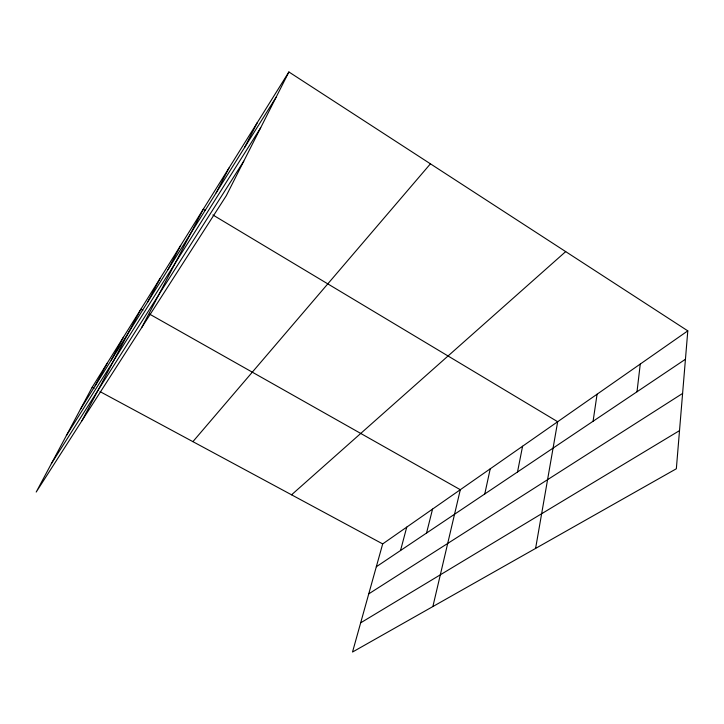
<?xml version="1.0" encoding="UTF-8"?>
<svg xmlns="http://www.w3.org/2000/svg" width="724" height="724" viewBox="0 0 724 724"><rect width="100%" height="100%" fill="white"/><g stroke="black" fill="none" stroke-linecap="round" stroke-linejoin="round"><path stroke-width="1.09" d="M687.8 330.859L676.343 468.763L352.516 652.034L382.688 543.914L687.8 330.859L288.894 71.966L92.138 387.349L36.2 492.049L226.295 195.706L288.894 71.966M637.002 391.774L640.269 364.045M593.083 421.259L597.083 394.209M535.597 548.421L557.67 421.73L212.874 214.947M517.515 471.985L522.583 446.228M484.772 493.958L490.229 468.826M432.871 606.558L460.31 489.714L149.66 314.162M426.545 533.045L432.563 509.09M400.535 550.511L406.752 527.108M244.504 147.633L257.328 122.573M216.141 192.874L228.947 168.068M141.687 327.592L203.29 209.191L205.209 210.34M168.013 269.609L180.638 245.499M147.434 302.433L159.923 278.713M81.884 420.825L140.899 309.202L142.845 310.306M111.215 360.19L123.37 337.303M95.197 385.729L107.161 363.276M80.373 409.386L276.134 97.188M66.373 435.577L260.685 127.723M51.368 463.659L243.771 161.153M192.901 441.649L430.427 163.823M291.564 494.809L565.688 251.608M376.308 566.774L685.438 359.258M368.751 593.87L682.605 393.44M360.661 622.839L679.51 430.617M92.138 387.349L94.102 388.408M99.993 391.584L382.688 543.914"/></g></svg>
